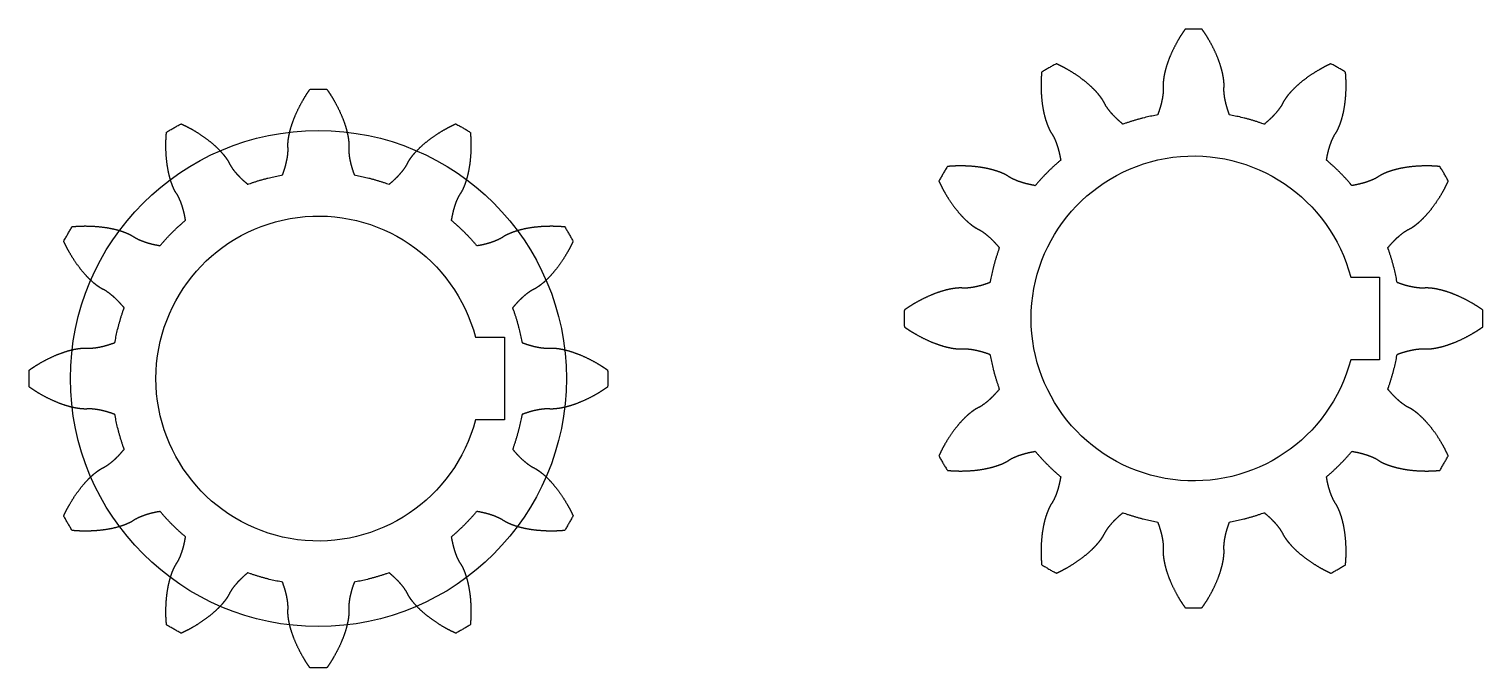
# Model space of a CAD drawing. Header units: millimetres. Extents: x 249 to 486, y 103 to 253.
# Drawn here: x 279.99 to 315.17, y 220.46 to 235.92 of the extents above; entities that cross this region are included whole.
import ezdxf

# ---------------------------------------------------------------- set-up
doc = ezdxf.new("R2010")
doc.units = ezdxf.units.MM
doc.header["$MEASUREMENT"] = 0

# ---------------------------------------------------------------- blocks, each defined once
blk = doc.blocks.new('*U4')
blk.add_rational_spline([(-1.074, 1.295), (-1.037, 1.155), (-1.005, 1.014), (-0.98, 0.871), (-0.934, 0.853), (-0.827, 0.816), (-0.669, 0.773), (-0.521, 0.746), (-0.414, 0.736), (-0.35, 0.734), (-0.321, 0.737), (-0.314, 0.737), (-0.307, 0.738), (-0.278, 0.74), (-0.214, 0.739), (-0.107, 0.729), (0.041, 0.702), (0.228, 0.651), (0.449, 0.569), (0.702, 0.45), (0.92, 0.324), (1.051, 0.235), (1.093, 0.206), (1.095, 0.138), (1.096, 0.069), (1.096, 0.001), (1.096, -0.067), (1.095, -0.135), (1.093, -0.203), (1.051, -0.232), (0.92, -0.322), (0.702, -0.447), (0.449, -0.566), (0.228, -0.648), (0.041, -0.699), (-0.107, -0.726), (-0.214, -0.736), (-0.278, -0.737), (-0.307, -0.735), (-0.314, -0.735), (-0.321, -0.734), (-0.35, -0.732), (-0.414, -0.733), (-0.521, -0.743), (-0.669, -0.77), (-0.827, -0.813), (-0.934, -0.851), (-0.98, -0.868), (-1.005, -1.011), (-1.037, -1.153), (-1.074, -1.293)], [1, 0.999368888539, 0.999368888539, 1, 1, 1, 1, 1, 1, 1, 1, 1, 1, 1, 1, 1, 1, 1, 1, 1, 1, 1, 1, 0.999928929789, 0.999928929789, 1, 0.999928929789, 0.999928929789, 1, 1, 1, 1, 1, 1, 1, 1, 1, 1, 1, 1, 1, 1, 1, 1, 1, 1, 1, 1, 0.999368888539, 0.999368888539, 1], degree=3, knots=[0, 0, 0, 0, 0.087032, 0.087032, 0.087032, 0.2342, 0.427347, 0.577573, 0.684877, 0.74926, 0.770723, 0.770723, 0.770723, 0.792187, 0.85657, 0.963874, 1.1141, 1.307247, 1.543315, 1.822305, 2.144216, 2.297563, 2.297563, 2.297563, 2.326767, 2.326767, 2.326767, 2.355971, 2.355971, 2.355971, 2.509318, 2.831229, 3.110219, 3.346287, 3.539434, 3.68966, 3.796964, 3.861347, 3.88281, 3.88281, 3.88281, 3.904274, 3.968657, 4.075961, 4.226187, 4.419333, 4.566502, 4.566502, 4.566502, 4.653534, 4.653534, 4.653534, 4.653534])
blk = doc.blocks.new('*U5')
at = {"color": 0, "linetype": 'ByBlock', "lineweight": -2, "transparency": 16777216}
for p, rotation in [((286.996, 233.368), 89.99999999999997), ((284.044, 232.578), 119.9999999999999), ((289.948, 232.576), 59.99999999999997), ((281.882, 230.417), 150), ((292.108, 230.415), 30), ((281.091, 227.466), 180), ((281.881, 224.513), 209.9999999999999), ((292.107, 224.511), 329.9999999999998), ((284.042, 222.352), 239.9999999999998), ((289.946, 222.351), 299.9999999999998), ((286.993, 221.56), 269.9999999999998)]:
    blk.add_blockref('*U4', p, dxfattribs=dict(at, rotation=rotation))
blk.add_blockref('*U4', (292.899, 227.463), dxfattribs=at)

msp = doc.modelspace()

# ---------------------------------------------------------------- linework, layer by layer
for points in [[(312.668, 227.918), (311.969, 227.918, -7.730645), (311.969, 229.918), (312.668, 229.918)], [(291.495, 226.464), (290.795, 226.464, -7.730645), (290.795, 228.464), (291.495, 228.464)]]:
    msp.add_lwpolyline(points, format="xyb", close=True)
msp.add_circle((286.995, 227.464), 6)
msp.add_rational_spline([(303.338, 230.212), (303.376, 230.352), (303.42, 230.49), (303.469, 230.627), (303.438, 230.665), (303.364, 230.751), (303.249, 230.867), (303.134, 230.964), (303.047, 231.026), (302.991, 231.06), (302.966, 231.072), (302.959, 231.075), (302.953, 231.078), (302.927, 231.091), (302.872, 231.124), (302.784, 231.186), (302.669, 231.284), (302.533, 231.421), (302.382, 231.603), (302.223, 231.832), (302.097, 232.05), (302.028, 232.193), (302.006, 232.239), (302.039, 232.299), (302.072, 232.359), (302.106, 232.418), (302.14, 232.477), (302.175, 232.535), (302.211, 232.593), (302.262, 232.598), (302.42, 232.609), (302.671, 232.609), (302.95, 232.586), (303.183, 232.546), (303.37, 232.497), (303.511, 232.446), (303.609, 232.401), (303.666, 232.37), (303.689, 232.354), (303.695, 232.35), (303.701, 232.346), (303.724, 232.33), (303.781, 232.299), (303.879, 232.254), (304.02, 232.203), (304.179, 232.162), (304.29, 232.14), (304.339, 232.132), (304.432, 232.244), (304.53, 232.351), (304.633, 232.453), (304.735, 232.556), (304.842, 232.654), (304.953, 232.747), (304.945, 232.796), (304.924, 232.907), (304.882, 233.065), (304.832, 233.207), (304.787, 233.305), (304.756, 233.361), (304.74, 233.385), (304.736, 233.391), (304.732, 233.397), (304.715, 233.42), (304.684, 233.477), (304.64, 233.574), (304.589, 233.716), (304.54, 233.903), (304.5, 234.136), (304.477, 234.414), (304.476, 234.666), (304.488, 234.824), (304.493, 234.875), (304.551, 234.911), (304.609, 234.946), (304.668, 234.98), (304.727, 235.014), (304.787, 235.047), (304.847, 235.079), (304.893, 235.058), (305.036, 234.989), (305.254, 234.863), (305.483, 234.704), (305.665, 234.552), (305.802, 234.416), (305.9, 234.302), (305.962, 234.214), (305.995, 234.159), (306.007, 234.133), (306.01, 234.127), (306.014, 234.12), (306.026, 234.094), (306.059, 234.039), (306.121, 233.952), (306.219, 233.837), (306.335, 233.722), (306.421, 233.648), (306.459, 233.616), (306.595, 233.666), (306.734, 233.71), (306.874, 233.747), (307.014, 233.785), (307.156, 233.816), (307.299, 233.841), (307.316, 233.887), (307.353, 233.995), (307.396, 234.152), (307.424, 234.3), (307.434, 234.407), (307.435, 234.472), (307.433, 234.5), (307.432, 234.508), (307.432, 234.515), (307.429, 234.543), (307.431, 234.608), (307.441, 234.715), (307.468, 234.863), (307.519, 235.049), (307.6, 235.271), (307.72, 235.524), (307.845, 235.742), (307.934, 235.873), (307.964, 235.915), (308.032, 235.917), (308.1, 235.918), (308.168, 235.918), (308.236, 235.918), (308.304, 235.917), (308.372, 235.915), (308.402, 235.873), (308.491, 235.742), (308.617, 235.524), (308.736, 235.271), (308.817, 235.049), (308.868, 234.863), (308.895, 234.715), (308.905, 234.608), (308.907, 234.543), (308.905, 234.515), (308.904, 234.508), (308.903, 234.5), (308.901, 234.472), (308.903, 234.407), (308.912, 234.3), (308.94, 234.152), (308.983, 233.995), (309.02, 233.887), (309.037, 233.841), (309.18, 233.816), (309.322, 233.785), (309.462, 233.747), (309.602, 233.71), (309.741, 233.666), (309.877, 233.616), (309.915, 233.648), (310.001, 233.722), (310.117, 233.837), (310.215, 233.952), (310.277, 234.039), (310.31, 234.094), (310.323, 234.12), (310.326, 234.127), (310.329, 234.133), (310.341, 234.159), (310.375, 234.214), (310.437, 234.302), (310.534, 234.416), (310.671, 234.552), (310.853, 234.704), (311.083, 234.863), (311.301, 234.989), (311.443, 235.058), (311.49, 235.079), (311.55, 235.047), (311.609, 235.014), (311.668, 234.98), (311.727, 234.946), (311.786, 234.911), (311.844, 234.875), (311.848, 234.824), (311.86, 234.666), (311.859, 234.414), (311.836, 234.136), (311.796, 233.903), (311.747, 233.716), (311.697, 233.574), (311.652, 233.477), (311.621, 233.42), (311.604, 233.397), (311.6, 233.391), (311.596, 233.385), (311.58, 233.361), (311.549, 233.305), (311.504, 233.207), (311.454, 233.065), (311.412, 232.907), (311.391, 232.796), (311.383, 232.747), (311.494, 232.654), (311.601, 232.556), (311.704, 232.453), (311.806, 232.351), (311.904, 232.244), (311.998, 232.132), (312.046, 232.14), (312.157, 232.162), (312.316, 232.203), (312.458, 232.254), (312.555, 232.299), (312.612, 232.33), (312.635, 232.346), (312.641, 232.35), (312.647, 232.354), (312.671, 232.37), (312.727, 232.401), (312.825, 232.446), (312.966, 232.497), (313.153, 232.546), (313.386, 232.586), (313.665, 232.609), (313.917, 232.609), (314.075, 232.598), (314.125, 232.593), (314.161, 232.535), (314.196, 232.477), (314.23, 232.418), (314.264, 232.359), (314.298, 232.299), (314.33, 232.239), (314.308, 232.193), (314.239, 232.05), (314.113, 231.832), (313.954, 231.603), (313.803, 231.421), (313.667, 231.284), (313.552, 231.186), (313.465, 231.124), (313.409, 231.091), (313.383, 231.078), (313.377, 231.075), (313.371, 231.072), (313.345, 231.06), (313.29, 231.026), (313.202, 230.964), (313.087, 230.867), (312.972, 230.751), (312.898, 230.665), (312.867, 230.627), (312.917, 230.49), (312.96, 230.352), (312.998, 230.212), (313.035, 230.072), (313.067, 229.93), (313.092, 229.787), (313.138, 229.77), (313.245, 229.732), (313.403, 229.689), (313.551, 229.662), (313.658, 229.652), (313.722, 229.651), (313.751, 229.653), (313.758, 229.654), (313.765, 229.654), (313.794, 229.656), (313.858, 229.655), (313.965, 229.645), (314.113, 229.618), (314.3, 229.567), (314.521, 229.485), (314.774, 229.366), (314.992, 229.24), (315.123, 229.151), (315.165, 229.122), (315.167, 229.054), (315.168, 228.986), (315.168, 228.918), (315.168, 228.849), (315.167, 228.781), (315.165, 228.713), (315.123, 228.684), (314.992, 228.595), (314.774, 228.469), (314.521, 228.35), (314.3, 228.268), (314.113, 228.217), (313.965, 228.19), (313.858, 228.18), (313.794, 228.179), (313.765, 228.181), (313.758, 228.182), (313.751, 228.182), (313.722, 228.185), (313.658, 228.183), (313.551, 228.173), (313.403, 228.146), (313.245, 228.103), (313.138, 228.066), (313.092, 228.048), (313.067, 227.905), (313.035, 227.764), (312.998, 227.624), (312.96, 227.483), (312.917, 227.345), (312.867, 227.209), (312.898, 227.171), (312.972, 227.085), (313.087, 226.968), (313.202, 226.871), (313.29, 226.809), (313.345, 226.775), (313.371, 226.763), (313.377, 226.76), (313.383, 226.757), (313.409, 226.745), (313.465, 226.711), (313.552, 226.649), (313.667, 226.552), (313.803, 226.414), (313.954, 226.233), (314.113, 226.003), (314.239, 225.785), (314.308, 225.642), (314.33, 225.596), (314.298, 225.536), (314.264, 225.477), (314.23, 225.418), (314.196, 225.359), (314.161, 225.3), (314.125, 225.242), (314.075, 225.238), (313.917, 225.226), (313.665, 225.226), (313.386, 225.249), (313.153, 225.29), (312.966, 225.339), (312.825, 225.389), (312.727, 225.434), (312.671, 225.465), (312.647, 225.481), (312.641, 225.485), (312.635, 225.489), (312.612, 225.506), (312.555, 225.537), (312.458, 225.582), (312.316, 225.632), (312.157, 225.674), (312.046, 225.695), (311.998, 225.703), (311.904, 225.592), (311.806, 225.485), (311.704, 225.382), (311.601, 225.279), (311.494, 225.181), (311.383, 225.088), (311.391, 225.04), (311.412, 224.928), (311.454, 224.77), (311.504, 224.628), (311.549, 224.531), (311.58, 224.474), (311.596, 224.45), (311.6, 224.445), (311.604, 224.439), (311.621, 224.415), (311.652, 224.359), (311.697, 224.261), (311.747, 224.119), (311.796, 223.932), (311.836, 223.699), (311.859, 223.421), (311.86, 223.169), (311.848, 223.011), (311.844, 222.96), (311.786, 222.924), (311.727, 222.89), (311.668, 222.855), (311.609, 222.821), (311.55, 222.788), (311.49, 222.756), (311.443, 222.777), (311.301, 222.846), (311.083, 222.972), (310.853, 223.132), (310.671, 223.283), (310.534, 223.419), (310.437, 223.534), (310.375, 223.621), (310.341, 223.676), (310.329, 223.702), (310.326, 223.709), (310.323, 223.715), (310.31, 223.741), (310.277, 223.796), (310.215, 223.884), (310.117, 223.998), (310.001, 224.114), (309.915, 224.188), (309.877, 224.219), (309.741, 224.169), (309.602, 224.126), (309.462, 224.088), (309.322, 224.05), (309.18, 224.019), (309.037, 223.994), (309.02, 223.948), (308.983, 223.841), (308.94, 223.683), (308.912, 223.535), (308.903, 223.428), (308.901, 223.363), (308.903, 223.335), (308.904, 223.328), (308.905, 223.321), (308.907, 223.292), (308.905, 223.228), (308.895, 223.121), (308.868, 222.973), (308.817, 222.786), (308.736, 222.564), (308.617, 222.312), (308.491, 222.093), (308.402, 221.962), (308.372, 221.921), (308.304, 221.919), (308.236, 221.918), (308.168, 221.918), (308.1, 221.918), (308.032, 221.919), (307.964, 221.921), (307.934, 221.962), (307.845, 222.093), (307.72, 222.312), (307.6, 222.564), (307.519, 222.786), (307.468, 222.973), (307.441, 223.121), (307.431, 223.228), (307.429, 223.292), (307.432, 223.321), (307.432, 223.328), (307.433, 223.335), (307.435, 223.363), (307.434, 223.428), (307.424, 223.535), (307.396, 223.683), (307.353, 223.841), (307.316, 223.948), (307.299, 223.994), (307.156, 224.019), (307.014, 224.05), (306.874, 224.088), (306.734, 224.126), (306.595, 224.169), (306.459, 224.219), (306.421, 224.188), (306.335, 224.114), (306.219, 223.998), (306.121, 223.884), (306.059, 223.796), (306.026, 223.741), (306.014, 223.715), (306.01, 223.709), (306.007, 223.702), (305.995, 223.676), (305.962, 223.621), (305.9, 223.534), (305.802, 223.419), (305.665, 223.283), (305.483, 223.132), (305.254, 222.972), (305.036, 222.846), (304.893, 222.777), (304.847, 222.756), (304.787, 222.788), (304.727, 222.821), (304.668, 222.855), (304.609, 222.89), (304.551, 222.924), (304.493, 222.96), (304.488, 223.011), (304.476, 223.169), (304.477, 223.421), (304.5, 223.699), (304.54, 223.932), (304.589, 224.119), (304.64, 224.261), (304.684, 224.359), (304.715, 224.415), (304.732, 224.439), (304.736, 224.445), (304.74, 224.45), (304.756, 224.474), (304.787, 224.531), (304.832, 224.628), (304.882, 224.77), (304.924, 224.928), (304.945, 225.04), (304.953, 225.088), (304.842, 225.181), (304.735, 225.279), (304.633, 225.382), (304.53, 225.485), (304.432, 225.592), (304.339, 225.703), (304.29, 225.695), (304.179, 225.674), (304.02, 225.632), (303.879, 225.582), (303.781, 225.537), (303.724, 225.506), (303.701, 225.489), (303.695, 225.485), (303.689, 225.481), (303.666, 225.465), (303.609, 225.434), (303.511, 225.389), (303.37, 225.339), (303.183, 225.29), (302.95, 225.249), (302.671, 225.226), (302.42, 225.226), (302.262, 225.238), (302.211, 225.242), (302.175, 225.3), (302.14, 225.359), (302.106, 225.418), (302.072, 225.477), (302.039, 225.536), (302.006, 225.596), (302.028, 225.642), (302.097, 225.785), (302.223, 226.003), (302.382, 226.233), (302.533, 226.414), (302.669, 226.552), (302.784, 226.649), (302.872, 226.711), (302.927, 226.745), (302.953, 226.757), (302.959, 226.76), (302.966, 226.763), (302.991, 226.775), (303.047, 226.809), (303.134, 226.871), (303.249, 226.968), (303.364, 227.085), (303.438, 227.171), (303.469, 227.209), (303.42, 227.345), (303.376, 227.483), (303.338, 227.624), (303.301, 227.764), (303.269, 227.905), (303.244, 228.048), (303.198, 228.066), (303.091, 228.103), (302.933, 228.146), (302.785, 228.173), (302.678, 228.183), (302.614, 228.185), (302.585, 228.182), (302.578, 228.182), (302.571, 228.181), (302.542, 228.179), (302.478, 228.18), (302.371, 228.19), (302.223, 228.217), (302.037, 228.268), (301.815, 228.35), (301.562, 228.469), (301.344, 228.595), (301.213, 228.684), (301.171, 228.713), (301.169, 228.781), (301.168, 228.849), (301.168, 228.918), (301.168, 228.986), (301.169, 229.054), (301.171, 229.122), (301.213, 229.151), (301.344, 229.24), (301.562, 229.366), (301.815, 229.485), (302.037, 229.567), (302.223, 229.618), (302.371, 229.645), (302.478, 229.655), (302.542, 229.656), (302.571, 229.654), (302.578, 229.654), (302.585, 229.653), (302.614, 229.651), (302.678, 229.652), (302.785, 229.662), (302.933, 229.689), (303.091, 229.732), (303.198, 229.77), (303.244, 229.787), (303.269, 229.93), (303.301, 230.072), (303.338, 230.212)], [1, 0.999368888539, 0.999368888539, 1, 1, 1, 1, 1, 1, 1, 1, 1, 1, 1, 1, 1, 1, 1, 1, 1, 1, 1, 1, 0.999928929789, 0.999928929789, 1, 0.999928929789, 0.999928929789, 1, 1, 1, 1, 1, 1, 1, 1, 1, 1, 1, 1, 1, 1, 1, 1, 1, 1, 1, 1, 0.999368888539, 0.999368888539, 1, 0.999368888539, 0.999368888539, 1, 1, 1, 1, 1, 1, 1, 1, 1, 1, 1, 1, 1, 1, 1, 1, 1, 1, 1, 1, 0.999928929789, 0.999928929789, 1, 0.999928929789, 0.999928929789, 1, 1, 1, 1, 1, 1, 1, 1, 1, 1, 1, 1, 1, 1, 1, 1, 1, 1, 1, 1, 0.999368888539, 0.999368888539, 1, 0.999368888539, 0.999368888539, 1, 1, 1, 1, 1, 1, 1, 1, 1, 1, 1, 1, 1, 1, 1, 1, 1, 1, 1, 1, 0.999928929789, 0.999928929789, 1, 0.999928929789, 0.999928929789, 1, 1, 1, 1, 1, 1, 1, 1, 1, 1, 1, 1, 1, 1, 1, 1, 1, 1, 1, 1, 0.999368888539, 0.999368888539, 1, 0.999368888539, 0.999368888539, 1, 1, 1, 1, 1, 1, 1, 1, 1, 1, 1, 1, 1, 1, 1, 1, 1, 1, 1, 1, 0.999928929789, 0.999928929789, 1, 0.999928929789, 0.999928929789, 1, 1, 1, 1, 1, 1, 1, 1, 1, 1, 1, 1, 1, 1, 1, 1, 1, 1, 1, 1, 0.999368888539, 0.999368888539, 1, 0.999368888539, 0.999368888539, 1, 1, 1, 1, 1, 1, 1, 1, 1, 1, 1, 1, 1, 1, 1, 1, 1, 1, 1, 1, 0.999928929789, 0.999928929789, 1, 0.999928929789, 0.999928929789, 1, 1, 1, 1, 1, 1, 1, 1, 1, 1, 1, 1, 1, 1, 1, 1, 1, 1, 1, 1, 0.999368888539, 0.999368888539, 1, 0.999368888539, 0.999368888539, 1, 1, 1, 1, 1, 1, 1, 1, 1, 1, 1, 1, 1, 1, 1, 1, 1, 1, 1, 1, 0.999928929789, 0.999928929789, 1, 0.999928929789, 0.999928929789, 1, 1, 1, 1, 1, 1, 1, 1, 1, 1, 1, 1, 1, 1, 1, 1, 1, 1, 1, 1, 0.999368888539, 0.999368888539, 1, 0.999368888539, 0.999368888539, 1, 1, 1, 1, 1, 1, 1, 1, 1, 1, 1, 1, 1, 1, 1, 1, 1, 1, 1, 1, 0.999928929789, 0.999928929789, 1, 0.999928929789, 0.999928929789, 1, 1, 1, 1, 1, 1, 1, 1, 1, 1, 1, 1, 1, 1, 1, 1, 1, 1, 1, 1, 0.999368888539, 0.999368888539, 1, 0.999368888539, 0.999368888539, 1, 1, 1, 1, 1, 1, 1, 1, 1, 1, 1, 1, 1, 1, 1, 1, 1, 1, 1, 1, 0.999928929789, 0.999928929789, 1, 0.999928929789, 0.999928929789, 1, 1, 1, 1, 1, 1, 1, 1, 1, 1, 1, 1, 1, 1, 1, 1, 1, 1, 1, 1, 0.999368888539, 0.999368888539, 1, 0.999368888539, 0.999368888539, 1, 1, 1, 1, 1, 1, 1, 1, 1, 1, 1, 1, 1, 1, 1, 1, 1, 1, 1, 1, 0.999928929789, 0.999928929789, 1, 0.999928929789, 0.999928929789, 1, 1, 1, 1, 1, 1, 1, 1, 1, 1, 1, 1, 1, 1, 1, 1, 1, 1, 1, 1, 0.999368888539, 0.999368888539, 1, 0.999368888539, 0.999368888539, 1, 1, 1, 1, 1, 1, 1, 1, 1, 1, 1, 1, 1, 1, 1, 1, 1, 1, 1, 1, 0.999928929789, 0.999928929789, 1, 0.999928929789, 0.999928929789, 1, 1, 1, 1, 1, 1, 1, 1, 1, 1, 1, 1, 1, 1, 1, 1, 1, 1, 1, 1, 0.999368888539, 0.999368888539, 1, 0.999368888539, 0.999368888539, 1, 1, 1, 1, 1, 1, 1, 1, 1, 1, 1, 1, 1, 1, 1, 1, 1, 1, 1, 1, 0.999928929789, 0.999928929789, 1, 0.999928929789, 0.999928929789, 1, 1, 1, 1, 1, 1, 1, 1, 1, 1, 1, 1, 1, 1, 1, 1, 1, 1, 1, 1, 0.999368888539, 0.999368888539, 1, 0.999368888539, 0.999368888539, 1, 1, 1, 1, 1, 1, 1, 1, 1, 1, 1, 1, 1, 1, 1, 1, 1, 1, 1, 1, 0.999928929789, 0.999928929789, 1, 0.999928929789, 0.999928929789, 1, 1, 1, 1, 1, 1, 1, 1, 1, 1, 1, 1, 1, 1, 1, 1, 1, 1, 1, 1, 0.999368888539, 0.999368888539, 1], degree=3, knots=[0, 0, 0, 0, 0.087032, 0.087032, 0.087032, 0.2342, 0.427347, 0.577573, 0.684877, 0.74926, 0.770723, 0.770723, 0.770723, 0.792187, 0.85657, 0.963874, 1.1141, 1.307247, 1.543315, 1.822305, 2.144216, 2.297563, 2.297563, 2.297563, 2.326767, 2.326767, 2.326767, 2.355971, 2.355971, 2.355971, 2.509318, 2.831229, 3.110219, 3.346287, 3.539434, 3.68966, 3.796964, 3.861347, 3.88281, 3.88281, 3.88281, 3.904274, 3.968657, 4.075961, 4.226187, 4.419333, 4.566502, 4.566502, 4.566502, 4.653534, 4.653534, 4.653534, 4.740566, 4.740566, 4.740566, 4.887734, 5.080881, 5.231107, 5.338411, 5.402794, 5.424257, 5.424257, 5.424257, 5.44572, 5.510104, 5.617408, 5.767633, 5.96078, 6.196849, 6.475838, 6.79775, 6.951097, 6.951097, 6.951097, 6.980301, 6.980301, 6.980301, 7.009504, 7.009504, 7.009504, 7.162852, 7.484763, 7.763753, 7.999821, 8.192968, 8.343193, 8.450498, 8.514881, 8.536344, 8.536344, 8.536344, 8.557807, 8.622191, 8.729495, 8.87972, 9.072867, 9.220036, 9.220036, 9.220036, 9.307067, 9.307067, 9.307067, 9.394099, 9.394099, 9.394099, 9.541268, 9.734415, 9.88464, 9.991944, 10.056328, 10.077791, 10.077791, 10.077791, 10.099254, 10.163637, 10.270942, 10.421167, 10.614314, 10.850382, 11.129372, 11.451283, 11.604631, 11.604631, 11.604631, 11.633834, 11.633834, 11.633834, 11.663038, 11.663038, 11.663038, 11.816385, 12.138297, 12.417286, 12.653355, 12.846502, 12.996727, 13.104031, 13.168415, 13.189878, 13.189878, 13.189878, 13.211341, 13.275724, 13.383028, 13.533254, 13.726401, 13.873569, 13.873569, 13.873569, 13.960601, 13.960601, 13.960601, 14.047633, 14.047633, 14.047633, 14.194802, 14.387948, 14.538174, 14.645478, 14.709861, 14.731325, 14.731325, 14.731325, 14.752788, 14.817171, 14.924475, 15.074701, 15.267848, 15.503916, 15.782906, 16.104817, 16.258164, 16.258164, 16.258164, 16.287368, 16.287368, 16.287368, 16.316572, 16.316572, 16.316572, 16.469919, 16.79183, 17.07082, 17.306888, 17.500035, 17.650261, 17.757565, 17.821948, 17.843412, 17.843412, 17.843412, 17.864875, 17.929258, 18.036562, 18.186788, 18.379935, 18.527103, 18.527103, 18.527103, 18.614135, 18.614135, 18.614135, 18.701167, 18.701167, 18.701167, 18.848335, 19.041482, 19.191708, 19.299012, 19.363395, 19.384858, 19.384858, 19.384858, 19.406322, 19.470705, 19.578009, 19.728235, 19.921382, 20.15745, 20.43644, 20.758351, 20.911698, 20.911698, 20.911698, 20.940902, 20.940902, 20.940902, 20.970106, 20.970106, 20.970106, 21.123453, 21.445364, 21.724354, 21.960422, 22.153569, 22.303795, 22.411099, 22.475482, 22.496945, 22.496945, 22.496945, 22.518409, 22.582792, 22.690096, 22.840322, 23.033468, 23.180637, 23.180637, 23.180637, 23.267669, 23.267669, 23.267669, 23.354701, 23.354701, 23.354701, 23.501869, 23.695016, 23.845242, 23.952546, 24.016929, 24.038392, 24.038392, 24.038392, 24.059855, 24.124239, 24.231543, 24.381768, 24.574915, 24.810984, 25.089973, 25.411885, 25.565232, 25.565232, 25.565232, 25.594436, 25.594436, 25.594436, 25.623639, 25.623639, 25.623639, 25.776987, 26.098898, 26.377888, 26.613956, 26.807103, 26.957328, 27.064633, 27.129016, 27.150479, 27.150479, 27.150479, 27.171942, 27.236326, 27.34363, 27.493855, 27.687002, 27.834171, 27.834171, 27.834171, 27.921202, 27.921202, 27.921202, 28.008234, 28.008234, 28.008234, 28.155403, 28.34855, 28.498775, 28.606079, 28.670463, 28.691926, 28.691926, 28.691926, 28.713389, 28.777772, 28.885077, 29.035302, 29.228449, 29.464517, 29.743507, 30.065418, 30.218766, 30.218766, 30.218766, 30.247969, 30.247969, 30.247969, 30.277173, 30.277173, 30.277173, 30.43052, 30.752432, 31.031421, 31.26749, 31.460637, 31.610862, 31.718166, 31.78255, 31.804013, 31.804013, 31.804013, 31.825476, 31.889859, 31.997163, 32.147389, 32.340536, 32.487704, 32.487704, 32.487704, 32.574736, 32.574736, 32.574736, 32.661768, 32.661768, 32.661768, 32.808937, 33.002083, 33.152309, 33.259613, 33.323996, 33.34546, 33.34546, 33.34546, 33.366923, 33.431306, 33.53861, 33.688836, 33.881983, 34.118051, 34.397041, 34.718952, 34.872299, 34.872299, 34.872299, 34.901503, 34.901503, 34.901503, 34.930707, 34.930707, 34.930707, 35.084054, 35.405965, 35.684955, 35.921023, 36.11417, 36.264396, 36.3717, 36.436083, 36.457547, 36.457547, 36.457547, 36.47901, 36.543393, 36.650697, 36.800923, 36.99407, 37.141238, 37.141238, 37.141238, 37.22827, 37.22827, 37.22827, 37.315302, 37.315302, 37.315302, 37.46247, 37.655617, 37.805843, 37.913147, 37.97753, 37.998993, 37.998993, 37.998993, 38.020457, 38.08484, 38.192144, 38.34237, 38.535517, 38.771585, 39.050575, 39.372486, 39.525833, 39.525833, 39.525833, 39.555037, 39.555037, 39.555037, 39.584241, 39.584241, 39.584241, 39.737588, 40.059499, 40.338489, 40.574557, 40.767704, 40.91793, 41.025234, 41.089617, 41.11108, 41.11108, 41.11108, 41.132544, 41.196927, 41.304231, 41.454457, 41.647603, 41.794772, 41.794772, 41.794772, 41.881804, 41.881804, 41.881804, 41.968836, 41.968836, 41.968836, 42.116004, 42.309151, 42.459377, 42.566681, 42.631064, 42.652527, 42.652527, 42.652527, 42.67399, 42.738374, 42.845678, 42.995903, 43.18905, 43.425119, 43.704108, 44.02602, 44.179367, 44.179367, 44.179367, 44.208571, 44.208571, 44.208571, 44.237774, 44.237774, 44.237774, 44.391122, 44.713033, 44.992023, 45.228091, 45.421238, 45.571463, 45.678768, 45.743151, 45.764614, 45.764614, 45.764614, 45.786077, 45.850461, 45.957765, 46.10799, 46.301137, 46.448306, 46.448306, 46.448306, 46.535337, 46.535337, 46.535337, 46.622369, 46.622369, 46.622369, 46.769538, 46.962685, 47.11291, 47.220214, 47.284598, 47.306061, 47.306061, 47.306061, 47.327524, 47.391907, 47.499212, 47.649437, 47.842584, 48.078652, 48.357642, 48.679553, 48.832901, 48.832901, 48.832901, 48.862104, 48.862104, 48.862104, 48.891308, 48.891308, 48.891308, 49.044655, 49.366567, 49.645556, 49.881625, 50.074772, 50.224997, 50.332301, 50.396685, 50.418148, 50.418148, 50.418148, 50.439611, 50.503994, 50.611298, 50.761524, 50.954671, 51.101839, 51.101839, 51.101839, 51.188871, 51.188871, 51.188871, 51.275903, 51.275903, 51.275903, 51.423072, 51.616218, 51.766444, 51.873748, 51.938131, 51.959595, 51.959595, 51.959595, 51.981058, 52.045441, 52.152745, 52.302971, 52.496118, 52.732186, 53.011176, 53.333087, 53.486434, 53.486434, 53.486434, 53.515638, 53.515638, 53.515638, 53.544842, 53.544842, 53.544842, 53.698189, 54.0201, 54.29909, 54.535158, 54.728305, 54.878531, 54.985835, 55.050218, 55.071682, 55.071682, 55.071682, 55.093145, 55.157528, 55.264832, 55.415058, 55.608205, 55.755373, 55.755373, 55.755373, 55.842405, 55.842405, 55.842405, 55.842405])

# ---------------------------------------------------------------- block references
msp.add_blockref('*U5', (0, 0))

doc.saveas('drawing.dxf')
